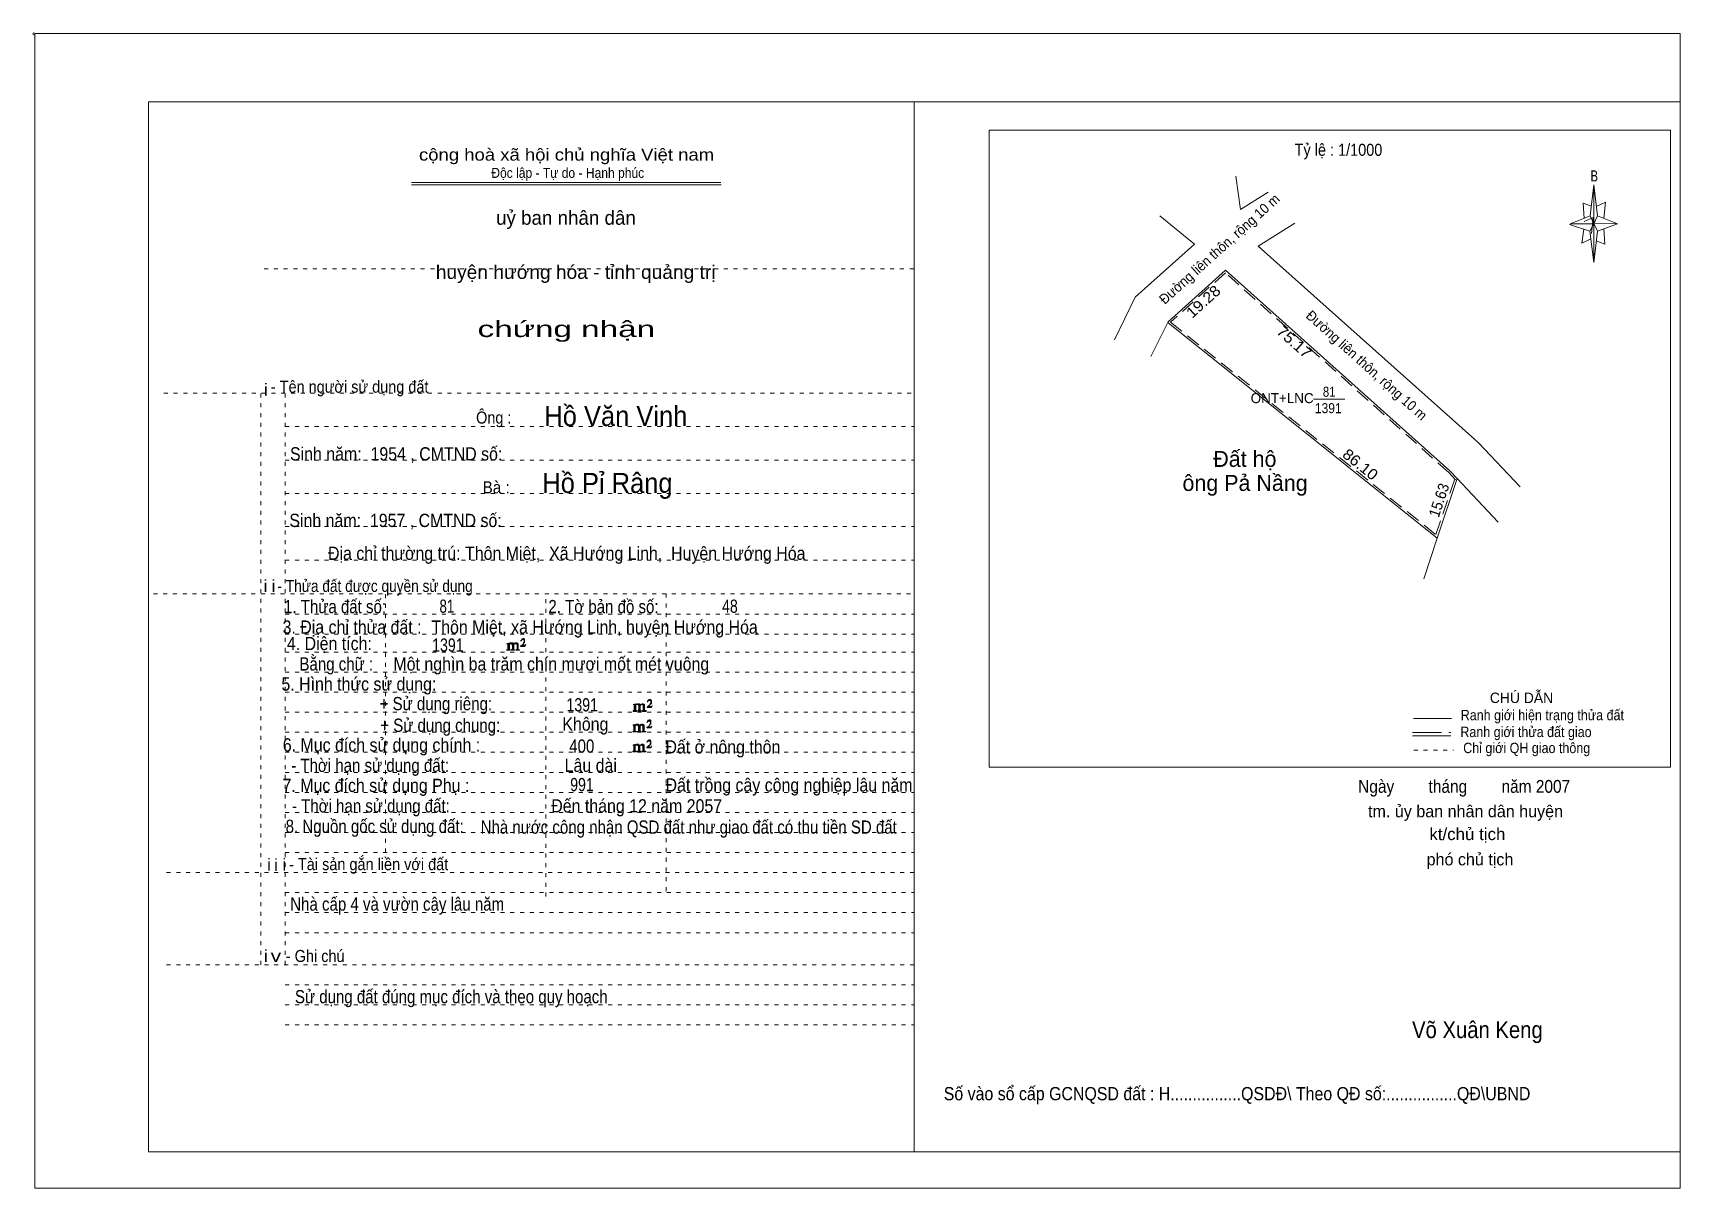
# Model space of a CAD drawing. Header units: centimetres. Extents: x -1.6 to 39.5, y -3.3 to 25.5.
import ezdxf
from ezdxf.enums import TextEntityAlignment as Align

# ---------------------------------------------------------------- set-up
doc = ezdxf.new("R2010")
doc.units = ezdxf.units.CM
doc.header["$LTSCALE"] = 0.12
for name, pattern in [('DOTTED', [1.5, 0.3, -1.2]), ('LONG_DASHED', [7.5, 6, -1.5]), ('MEDIUM_DASHED', [4.5, 3, -1.5])]:
    doc.linetypes.add(name, pattern=pattern)
for name, color, linetype, lineweight in [('1', 7, 'DOTTED', 13), ('10', 7, 'Continuous', 13), ('13', 7, 'Continuous', 13), ('4', 7, 'Continuous', 13), ('5', 7, 'Continuous', 13), ('50', 7, 'Continuous', 13)]:
    doc.layers.add(name, color=color, linetype=linetype, lineweight=lineweight)
doc.layers.add('30', color=7, linetype='Continuous')

msp = doc.modelspace()

# ---------------------------------------------------------------- hatches: boundary and pattern name
at = {"layer": '50'}
for points in [[(10.27, 10.13), (10.27, 10.12), (10.27, 10.11), (10.25, 10.11), (10.24, 10.11), (10.24, 10.1), (10.33, 10.1), (10.33, 10.11), (10.32, 10.11), (10.31, 10.11), (10.31, 10.12), (10.31, 10.13), (10.31, 10.24), (10.31, 10.25), (10.32, 10.26), (10.34, 10.26), (10.35, 10.26), (10.36, 10.26), (10.37, 10.25), (10.39, 10.22), (10.39, 10.13), (10.37, 10.12), (10.37, 10.11), (10.36, 10.11), (10.35, 10.11), (10.35, 10.1), (10.44, 10.1), (10.44, 10.11), (10.43, 10.11), (10.42, 10.11), (10.42, 10.12), (10.42, 10.13), (10.42, 10.24), (10.44, 10.26), (10.45, 10.26), (10.46, 10.26), (10.49, 10.26), (10.49, 10.25), (10.5, 10.24), (10.5, 10.22), (10.5, 10.13), (10.5, 10.12), (10.49, 10.11), (10.49, 10.11), (10.47, 10.11), (10.47, 10.1), (10.56, 10.1), (10.56, 10.11), (10.55, 10.11), (10.54, 10.11), (10.53, 10.12), (10.53, 10.13), (10.53, 10.2), (10.53, 10.25), (10.53, 10.26), (10.52, 10.27), (10.5, 10.28), (10.47, 10.28), (10.46, 10.28), (10.44, 10.27), (10.41, 10.25), (10.41, 10.26), (10.4, 10.28), (10.39, 10.28), (10.37, 10.28), (10.35, 10.28), (10.34, 10.28), (10.32, 10.26), (10.31, 10.26), (10.31, 10.25), (10.31, 10.25), (10.31, 10.26), (10.31, 10.28), (10.24, 10.26), (10.24, 10.26), (10.25, 10.26), (10.27, 10.25), (10.27, 10.24), (10.27, 10.23)], [(10.69, 10.19), (10.72, 10.24), (10.72, 10.24), (10.71, 10.22), (10.69, 10.22), (10.68, 10.22), (10.63, 10.22), (10.66, 10.26), (10.67, 10.27), (10.69, 10.28), (10.69, 10.3), (10.69, 10.32), (10.69, 10.34), (10.69, 10.35), (10.69, 10.37), (10.68, 10.38), (10.67, 10.38), (10.66, 10.39), (10.65, 10.39), (10.63, 10.38), (10.63, 10.38), (10.62, 10.37), (10.61, 10.35), (10.59, 10.33), (10.61, 10.33), (10.61, 10.35), (10.62, 10.35), (10.63, 10.36), (10.65, 10.36), (10.66, 10.36), (10.67, 10.35), (10.68, 10.35), (10.68, 10.32), (10.68, 10.3), (10.66, 10.28), (10.66, 10.26), (10.65, 10.25), (10.59, 10.2), (10.59, 10.19)], [(13.42, 8.61), (13.42, 8.6), (13.42, 8.59), (13.41, 8.59), (13.4, 8.59), (13.4, 8.57), (13.48, 8.57), (13.48, 8.59), (13.47, 8.59), (13.46, 8.59), (13.46, 8.6), (13.46, 8.61), (13.46, 8.72), (13.46, 8.73), (13.47, 8.74), (13.5, 8.74), (13.51, 8.74), (13.52, 8.74), (13.53, 8.73), (13.54, 8.69), (13.54, 8.61), (13.53, 8.6), (13.53, 8.59), (13.52, 8.59), (13.51, 8.59), (13.51, 8.57), (13.6, 8.57), (13.6, 8.59), (13.58, 8.59), (13.57, 8.59), (13.57, 8.6), (13.57, 8.61), (13.57, 8.72), (13.6, 8.74), (13.61, 8.74), (13.62, 8.74), (13.64, 8.74), (13.64, 8.73), (13.65, 8.72), (13.65, 8.69), (13.65, 8.61), (13.65, 8.6), (13.64, 8.59), (13.64, 8.59), (13.63, 8.59), (13.63, 8.57), (13.72, 8.57), (13.72, 8.59), (13.7, 8.59), (13.69, 8.59), (13.68, 8.6), (13.68, 8.61), (13.68, 8.68), (13.68, 8.73), (13.68, 8.74), (13.67, 8.75), (13.65, 8.76), (13.63, 8.76), (13.62, 8.76), (13.6, 8.75), (13.56, 8.73), (13.56, 8.74), (13.55, 8.76), (13.54, 8.76), (13.53, 8.76), (13.51, 8.76), (13.5, 8.76), (13.47, 8.74), (13.46, 8.74), (13.46, 8.73), (13.46, 8.73), (13.46, 8.74), (13.46, 8.76), (13.4, 8.74), (13.4, 8.74), (13.41, 8.74), (13.42, 8.73), (13.42, 8.72), (13.42, 8.71)], [(13.85, 8.67), (13.87, 8.72), (13.87, 8.72), (13.86, 8.69), (13.85, 8.69), (13.84, 8.69), (13.78, 8.69), (13.82, 8.74), (13.83, 8.75), (13.85, 8.76), (13.85, 8.78), (13.85, 8.79), (13.85, 8.82), (13.85, 8.83), (13.85, 8.85), (13.84, 8.86), (13.83, 8.86), (13.82, 8.87), (13.8, 8.87), (13.78, 8.86), (13.78, 8.86), (13.77, 8.85), (13.76, 8.83), (13.75, 8.81), (13.76, 8.81), (13.76, 8.83), (13.77, 8.83), (13.78, 8.84), (13.8, 8.84), (13.82, 8.84), (13.83, 8.83), (13.84, 8.83), (13.84, 8.79), (13.84, 8.78), (13.82, 8.76), (13.82, 8.74), (13.8, 8.73), (13.75, 8.68), (13.75, 8.67)], [(13.41, 8.09), (13.41, 8.08), (13.41, 8.07), (13.4, 8.07), (13.39, 8.07), (13.39, 8.06), (13.48, 8.06), (13.48, 8.07), (13.47, 8.07), (13.45, 8.07), (13.45, 8.08), (13.45, 8.09), (13.45, 8.2), (13.45, 8.21), (13.47, 8.23), (13.49, 8.23), (13.5, 8.23), (13.51, 8.23), (13.52, 8.21), (13.53, 8.18), (13.53, 8.09), (13.52, 8.08), (13.52, 8.07), (13.51, 8.07), (13.5, 8.07), (13.5, 8.06), (13.59, 8.06), (13.59, 8.07), (13.58, 8.07), (13.57, 8.07), (13.57, 8.08), (13.57, 8.09), (13.57, 8.2), (13.59, 8.23), (13.6, 8.23), (13.61, 8.23), (13.63, 8.23), (13.63, 8.21), (13.64, 8.2), (13.64, 8.18), (13.64, 8.09), (13.64, 8.08), (13.63, 8.07), (13.63, 8.07), (13.62, 8.07), (13.62, 8.06), (13.71, 8.06), (13.71, 8.07), (13.7, 8.07), (13.69, 8.07), (13.67, 8.08), (13.67, 8.09), (13.67, 8.17), (13.67, 8.21), (13.67, 8.23), (13.66, 8.24), (13.64, 8.25), (13.62, 8.25), (13.61, 8.25), (13.59, 8.24), (13.55, 8.21), (13.55, 8.23), (13.54, 8.25), (13.53, 8.25), (13.52, 8.25), (13.5, 8.25), (13.49, 8.25), (13.47, 8.23), (13.45, 8.23), (13.45, 8.21), (13.45, 8.21), (13.45, 8.23), (13.45, 8.25), (13.39, 8.23), (13.39, 8.23), (13.4, 8.23), (13.41, 8.21), (13.41, 8.2), (13.41, 8.19)], [(13.84, 8.16), (13.86, 8.2), (13.86, 8.2), (13.85, 8.18), (13.84, 8.18), (13.83, 8.18), (13.77, 8.18), (13.81, 8.23), (13.82, 8.24), (13.84, 8.25), (13.84, 8.27), (13.84, 8.28), (13.84, 8.3), (13.84, 8.31), (13.84, 8.34), (13.83, 8.35), (13.82, 8.35), (13.81, 8.36), (13.8, 8.36), (13.77, 8.35), (13.77, 8.35), (13.76, 8.34), (13.75, 8.31), (13.74, 8.29), (13.75, 8.29), (13.75, 8.31), (13.76, 8.31), (13.77, 8.33), (13.8, 8.33), (13.81, 8.33), (13.82, 8.31), (13.83, 8.31), (13.83, 8.28), (13.83, 8.27), (13.81, 8.25), (13.81, 8.23), (13.8, 8.21), (13.74, 8.17), (13.74, 8.16)], [(13.84, 7.66), (13.86, 7.71), (13.86, 7.71), (13.85, 7.68), (13.84, 7.68), (13.83, 7.68), (13.77, 7.68), (13.81, 7.73), (13.82, 7.74), (13.84, 7.75), (13.84, 7.77), (13.84, 7.78), (13.84, 7.81), (13.84, 7.82), (13.84, 7.84), (13.83, 7.85), (13.82, 7.85), (13.81, 7.86), (13.79, 7.86), (13.77, 7.85), (13.77, 7.85), (13.76, 7.84), (13.75, 7.82), (13.74, 7.8), (13.75, 7.8), (13.75, 7.82), (13.76, 7.82), (13.77, 7.83), (13.79, 7.83), (13.81, 7.83), (13.82, 7.82), (13.83, 7.82), (13.83, 7.78), (13.83, 7.77), (13.81, 7.75), (13.81, 7.73), (13.79, 7.72), (13.74, 7.67), (13.74, 7.66)], [(13.41, 7.6), (13.41, 7.59), (13.41, 7.58), (13.4, 7.58), (13.39, 7.58), (13.39, 7.56), (13.47, 7.56), (13.47, 7.58), (13.46, 7.58), (13.45, 7.58), (13.45, 7.59), (13.45, 7.6), (13.45, 7.71), (13.45, 7.72), (13.46, 7.73), (13.49, 7.73), (13.5, 7.73), (13.51, 7.73), (13.52, 7.72), (13.53, 7.68), (13.53, 7.6), (13.52, 7.59), (13.52, 7.58), (13.51, 7.58), (13.5, 7.58), (13.5, 7.56), (13.59, 7.56), (13.59, 7.58), (13.57, 7.58), (13.56, 7.58), (13.56, 7.59), (13.56, 7.6), (13.56, 7.71), (13.59, 7.73), (13.6, 7.73), (13.61, 7.73), (13.63, 7.73), (13.63, 7.72), (13.64, 7.71), (13.64, 7.68), (13.64, 7.6), (13.64, 7.59), (13.63, 7.58), (13.63, 7.58), (13.62, 7.58), (13.62, 7.56), (13.71, 7.56), (13.71, 7.58), (13.69, 7.58), (13.68, 7.58), (13.67, 7.59), (13.67, 7.6), (13.67, 7.67), (13.67, 7.72), (13.67, 7.73), (13.66, 7.74), (13.64, 7.75), (13.62, 7.75), (13.61, 7.75), (13.59, 7.74), (13.55, 7.72), (13.55, 7.73), (13.54, 7.75), (13.53, 7.75), (13.52, 7.75), (13.5, 7.75), (13.49, 7.75), (13.46, 7.73), (13.45, 7.73), (13.45, 7.72), (13.45, 7.72), (13.45, 7.73), (13.45, 7.75), (13.39, 7.73), (13.39, 7.73), (13.4, 7.73), (13.41, 7.72), (13.41, 7.71), (13.41, 7.7)]]:
    msp.add_hatch(color=256, dxfattribs=at).paths.add_polyline_path(points)

# ---------------------------------------------------------------- linework, layer by layer
at = {"layer": '1', "linetype": 'Continuous'}
for p, q in [((1.31, -2.42), (1.31, 23.78)), ((1.31, 23.78), (39.51, 23.78)), ((20.41, -2.42), (20.41, 23.78)), ((39.51, -2.42), (39.51, 23.78)), ((7.87, 21.76), (15.58, 21.76)), ((7.87, 21.71), (15.59, 21.71)), ((37.26, 20.55), (36.75, 20.72)), ((1.31, -2.42), (39.51, -2.42))]:
    msp.add_line(p, q, dxfattribs=at)
at = {"layer": '1'}
for p, q in [((4.19, 19.61), (20.41, 19.61)), ((1.69, 16.51), (20.41, 16.51)), ((4.11, 2.25), (4.11, 16.51)), ((4.72, 2.25), (4.72, 16.51)), ((4.72, 15.68), (20.41, 15.68)), ((4.72, 14.84), (20.41, 14.84)), ((4.72, 14.01), (20.41, 14.01)), ((4.72, 13.18), (20.41, 13.18)), ((4.72, 12.34), (20.41, 12.34)), ((1.43, 11.5), (20.41, 11.5)), ((7.22, 5.05), (7.22, 11.5)), ((11.22, 3.95), (11.22, 11.5)), ((14.22, 4.09), (14.22, 11.5)), ((4.72, 11), (20.41, 11)), ((4.72, 10.5), (20.41, 10.5)), ((4.72, 10.05), (20.41, 10.05)), ((4.72, 9.55), (20.41, 9.55)), ((4.72, 9.05), (20.41, 9.05)), ((4.72, 8.55), (20.41, 8.55)), ((4.72, 8.05), (20.41, 8.05)), ((4.72, 7.55), (20.41, 7.55)), ((4.72, 7.05), (20.41, 7.05)), ((4.72, 6.55), (20.41, 6.55)), ((4.72, 6.05), (20.41, 6.05)), ((4.72, 5.55), (20.41, 5.55)), ((4.72, 5.05), (20.41, 5.05)), ((1.76, 4.55), (20.41, 4.55)), ((4.72, 4.05), (20.41, 4.05)), ((4.72, 3.55), (20.41, 3.55)), ((4.72, 3.05), (20.41, 3.05)), ((1.76, 2.25), (20.41, 2.25)), ((4.72, 1.75), (20.41, 1.75)), ((4.72, 1.25), (20.41, 1.25)), ((4.72, 0.75), (20.41, 0.75))]:
    msp.add_line(p, q, dxfattribs=at)
at = {"layer": '1', "linetype": 'Continuous'}
msp.add_lwpolyline([(-1.53, -3.32), (39.51, -3.32), (39.51, 25.48), (-1.53, 25.48)], close=True, dxfattribs=at)
msp.add_lwpolyline([(37.27, 20.35), (37.06, 20.25), (37.11, 20.6)], dxfattribs=at)
at = {"layer": '10'}
for p, q in [((29.9, 20.75), (28.99, 20.18)), ((28.99, 20.18), (34.38, 15.36)), ((26.31, 17.42), (26.73, 18.27)), ((34.97, 13.29), (33.95, 14.38)), ((33.12, 11.88), (33.45, 12.89))]:
    msp.add_line(p, q, dxfattribs=at)
at = {"layer": '10', "linetype": 'MEDIUM_DASHED'}
for p, q in [((28.17, 19.51), (26.8, 18.28)), ((26.8, 18.28), (33.42, 12.98)), ((33.42, 12.98), (33.9, 14.4))]:
    msp.add_line(p, q, dxfattribs=at)
at = {"layer": '10'}
for points in [[(29.24, 21.52), (28.55, 21.09), (28.43, 21.92)], [(26.53, 20.93), (27.4, 20.23), (25.92, 18.9), (25.4, 17.84)], [(28.17, 19.58), (26.74, 18.29), (26.73, 18.27)], [(33.95, 14.38), (33.77, 14.57), (28.17, 19.58)], [(26.73, 18.27), (33.45, 12.89), (33.95, 14.38)], [(34.38, 15.36), (34.48, 15.27), (35.52, 14.17)]]:
    msp.add_lwpolyline(points, dxfattribs=at)
at = {"layer": '10', "linetype": 'MEDIUM_DASHED'}
msp.add_lwpolyline([(33.91, 14.35), (33.74, 14.53), (28.17, 19.51)], dxfattribs=at)
at = {"layer": '13'}
msp.add_line((30.37, 16.36), (31.15, 16.36), dxfattribs=at)
at = {"layer": '4'}
for p, q in [((32.86, 8.39), (33.81, 8.39)), ((32.84, 7.96), (33.79, 7.96))]:
    msp.add_line(p, q, dxfattribs=at)
at = {"layer": '4', "linetype": 'LONG_DASHED'}
msp.add_line((32.84, 8.04), (33.79, 8.04), dxfattribs=at)
at = {"layer": '4', "linetype": 'DOTTED'}
msp.add_line((32.87, 7.6), (33.86, 7.6), dxfattribs=at)
at = {"layer": '4'}
msp.add_lwpolyline([(22.28, 23.07), (39.27, 23.07), (39.27, 7.18), (22.28, 7.18)], close=True, dxfattribs=at)
msp.add_circle((-1.55, 25.47), 0.025, dxfattribs=at)
at = {"layer": '5'}
for p, q in [((37.27, 20.93), (37.36, 21.71)), ((37.45, 20.55), (37.36, 19.77)), ((37.45, 20.93), (37.95, 20.73)), ((37.61, 20.61), (37.63, 20.23)), ((37.63, 20.23), (37.42, 20.31))]:
    msp.add_line(p, q, dxfattribs=at)
for points in [[(37.36, 21.71), (37.45, 20.93), (37.36, 20.73)], [(37.36, 20.73), (36.77, 20.73), (37.27, 20.93), (37.45, 20.55), (37.95, 20.73), (37.36, 20.75)], [(37.36, 20.73), (37.36, 19.77), (37.26, 20.55)]]:
    msp.add_lwpolyline(points, close=True, dxfattribs=at)
for points in [[(37.3, 21.17), (37.09, 21.25), (37.12, 20.87)], [(37.43, 21.17), (37.65, 21.27), (37.61, 20.87)], [(37.36, 20.73), (37.27, 20.93), (36.77, 20.73)], [(37.12, 20.79), (37.34, 20.89), (37.3, 20.49)], [(37.36, 20.73), (37.45, 20.55), (37.95, 20.73)]]:
    msp.add_lwpolyline(points, dxfattribs=at)
at = {"layer": '50'}
for points in [[(10.27, 10.13), (10.27, 10.12), (10.27, 10.11), (10.25, 10.11), (10.24, 10.11), (10.24, 10.1), (10.33, 10.1), (10.33, 10.11), (10.32, 10.11), (10.31, 10.11), (10.31, 10.12), (10.31, 10.13), (10.31, 10.24), (10.31, 10.25), (10.32, 10.26), (10.34, 10.26), (10.35, 10.26), (10.36, 10.26), (10.37, 10.25), (10.39, 10.22), (10.39, 10.13), (10.37, 10.12), (10.37, 10.11), (10.36, 10.11), (10.35, 10.11), (10.35, 10.1), (10.44, 10.1), (10.44, 10.11), (10.43, 10.11), (10.42, 10.11), (10.42, 10.12), (10.42, 10.13), (10.42, 10.24), (10.44, 10.26), (10.45, 10.26), (10.46, 10.26), (10.49, 10.26), (10.49, 10.25), (10.5, 10.24), (10.5, 10.22), (10.5, 10.13), (10.5, 10.12), (10.49, 10.11), (10.49, 10.11), (10.47, 10.11), (10.47, 10.1), (10.56, 10.1), (10.56, 10.11), (10.55, 10.11), (10.54, 10.11), (10.53, 10.12), (10.53, 10.13), (10.53, 10.2), (10.53, 10.25), (10.53, 10.26), (10.52, 10.27), (10.5, 10.28), (10.47, 10.28), (10.46, 10.28), (10.44, 10.27), (10.41, 10.25), (10.41, 10.26), (10.4, 10.28), (10.39, 10.28), (10.37, 10.28), (10.35, 10.28), (10.34, 10.28), (10.32, 10.26), (10.31, 10.26), (10.31, 10.25), (10.31, 10.25), (10.31, 10.26), (10.31, 10.28), (10.24, 10.26), (10.24, 10.26), (10.25, 10.26), (10.27, 10.25), (10.27, 10.24), (10.27, 10.23)], [(10.69, 10.19), (10.72, 10.24), (10.72, 10.24), (10.71, 10.22), (10.69, 10.22), (10.68, 10.22), (10.63, 10.22), (10.66, 10.26), (10.67, 10.27), (10.69, 10.28), (10.69, 10.3), (10.69, 10.32), (10.69, 10.34), (10.69, 10.35), (10.69, 10.37), (10.68, 10.38), (10.67, 10.38), (10.66, 10.39), (10.65, 10.39), (10.63, 10.38), (10.63, 10.38), (10.62, 10.37), (10.61, 10.35), (10.59, 10.33), (10.61, 10.33), (10.61, 10.35), (10.62, 10.35), (10.63, 10.36), (10.65, 10.36), (10.66, 10.36), (10.67, 10.35), (10.68, 10.35), (10.68, 10.32), (10.68, 10.3), (10.66, 10.28), (10.66, 10.26), (10.65, 10.25), (10.59, 10.2), (10.59, 10.19)], [(13.42, 8.61), (13.42, 8.6), (13.42, 8.59), (13.41, 8.59), (13.4, 8.59), (13.4, 8.57), (13.48, 8.57), (13.48, 8.59), (13.47, 8.59), (13.46, 8.59), (13.46, 8.6), (13.46, 8.61), (13.46, 8.72), (13.46, 8.73), (13.47, 8.74), (13.5, 8.74), (13.51, 8.74), (13.52, 8.74), (13.53, 8.73), (13.54, 8.69), (13.54, 8.61), (13.53, 8.6), (13.53, 8.59), (13.52, 8.59), (13.51, 8.59), (13.51, 8.57), (13.6, 8.57), (13.6, 8.59), (13.58, 8.59), (13.57, 8.59), (13.57, 8.6), (13.57, 8.61), (13.57, 8.72), (13.6, 8.74), (13.61, 8.74), (13.62, 8.74), (13.64, 8.74), (13.64, 8.73), (13.65, 8.72), (13.65, 8.69), (13.65, 8.61), (13.65, 8.6), (13.64, 8.59), (13.64, 8.59), (13.63, 8.59), (13.63, 8.57), (13.72, 8.57), (13.72, 8.59), (13.7, 8.59), (13.69, 8.59), (13.68, 8.6), (13.68, 8.61), (13.68, 8.68), (13.68, 8.73), (13.68, 8.74), (13.67, 8.75), (13.65, 8.76), (13.63, 8.76), (13.62, 8.76), (13.6, 8.75), (13.56, 8.73), (13.56, 8.74), (13.55, 8.76), (13.54, 8.76), (13.53, 8.76), (13.51, 8.76), (13.5, 8.76), (13.47, 8.74), (13.46, 8.74), (13.46, 8.73), (13.46, 8.73), (13.46, 8.74), (13.46, 8.76), (13.4, 8.74), (13.4, 8.74), (13.41, 8.74), (13.42, 8.73), (13.42, 8.72), (13.42, 8.71)], [(13.85, 8.67), (13.87, 8.72), (13.87, 8.72), (13.86, 8.69), (13.85, 8.69), (13.84, 8.69), (13.78, 8.69), (13.82, 8.74), (13.83, 8.75), (13.85, 8.76), (13.85, 8.78), (13.85, 8.79), (13.85, 8.82), (13.85, 8.83), (13.85, 8.85), (13.84, 8.86), (13.83, 8.86), (13.82, 8.87), (13.8, 8.87), (13.78, 8.86), (13.78, 8.86), (13.77, 8.85), (13.76, 8.83), (13.75, 8.81), (13.76, 8.81), (13.76, 8.83), (13.77, 8.83), (13.78, 8.84), (13.8, 8.84), (13.82, 8.84), (13.83, 8.83), (13.84, 8.83), (13.84, 8.79), (13.84, 8.78), (13.82, 8.76), (13.82, 8.74), (13.8, 8.73), (13.75, 8.68), (13.75, 8.67)], [(13.41, 8.09), (13.41, 8.08), (13.41, 8.07), (13.4, 8.07), (13.39, 8.07), (13.39, 8.06), (13.48, 8.06), (13.48, 8.07), (13.47, 8.07), (13.45, 8.07), (13.45, 8.08), (13.45, 8.09), (13.45, 8.2), (13.45, 8.21), (13.47, 8.23), (13.49, 8.23), (13.5, 8.23), (13.51, 8.23), (13.52, 8.21), (13.53, 8.18), (13.53, 8.09), (13.52, 8.08), (13.52, 8.07), (13.51, 8.07), (13.5, 8.07), (13.5, 8.06), (13.59, 8.06), (13.59, 8.07), (13.58, 8.07), (13.57, 8.07), (13.57, 8.08), (13.57, 8.09), (13.57, 8.2), (13.59, 8.23), (13.6, 8.23), (13.61, 8.23), (13.63, 8.23), (13.63, 8.21), (13.64, 8.2), (13.64, 8.18), (13.64, 8.09), (13.64, 8.08), (13.63, 8.07), (13.63, 8.07), (13.62, 8.07), (13.62, 8.06), (13.71, 8.06), (13.71, 8.07), (13.7, 8.07), (13.69, 8.07), (13.67, 8.08), (13.67, 8.09), (13.67, 8.17), (13.67, 8.21), (13.67, 8.23), (13.66, 8.24), (13.64, 8.25), (13.62, 8.25), (13.61, 8.25), (13.59, 8.24), (13.55, 8.21), (13.55, 8.23), (13.54, 8.25), (13.53, 8.25), (13.52, 8.25), (13.5, 8.25), (13.49, 8.25), (13.47, 8.23), (13.45, 8.23), (13.45, 8.21), (13.45, 8.21), (13.45, 8.23), (13.45, 8.25), (13.39, 8.23), (13.39, 8.23), (13.4, 8.23), (13.41, 8.21), (13.41, 8.2), (13.41, 8.19)], [(13.84, 8.16), (13.86, 8.2), (13.86, 8.2), (13.85, 8.18), (13.84, 8.18), (13.83, 8.18), (13.77, 8.18), (13.81, 8.23), (13.82, 8.24), (13.84, 8.25), (13.84, 8.27), (13.84, 8.28), (13.84, 8.3), (13.84, 8.31), (13.84, 8.34), (13.83, 8.35), (13.82, 8.35), (13.81, 8.36), (13.8, 8.36), (13.77, 8.35), (13.77, 8.35), (13.76, 8.34), (13.75, 8.31), (13.74, 8.29), (13.75, 8.29), (13.75, 8.31), (13.76, 8.31), (13.77, 8.33), (13.8, 8.33), (13.81, 8.33), (13.82, 8.31), (13.83, 8.31), (13.83, 8.28), (13.83, 8.27), (13.81, 8.25), (13.81, 8.23), (13.8, 8.21), (13.74, 8.17), (13.74, 8.16)], [(13.84, 7.66), (13.86, 7.71), (13.86, 7.71), (13.85, 7.68), (13.84, 7.68), (13.83, 7.68), (13.77, 7.68), (13.81, 7.73), (13.82, 7.74), (13.84, 7.75), (13.84, 7.77), (13.84, 7.78), (13.84, 7.81), (13.84, 7.82), (13.84, 7.84), (13.83, 7.85), (13.82, 7.85), (13.81, 7.86), (13.79, 7.86), (13.77, 7.85), (13.77, 7.85), (13.76, 7.84), (13.75, 7.82), (13.74, 7.8), (13.75, 7.8), (13.75, 7.82), (13.76, 7.82), (13.77, 7.83), (13.79, 7.83), (13.81, 7.83), (13.82, 7.82), (13.83, 7.82), (13.83, 7.78), (13.83, 7.77), (13.81, 7.75), (13.81, 7.73), (13.79, 7.72), (13.74, 7.67), (13.74, 7.66)], [(13.41, 7.6), (13.41, 7.59), (13.41, 7.58), (13.4, 7.58), (13.39, 7.58), (13.39, 7.56), (13.47, 7.56), (13.47, 7.58), (13.46, 7.58), (13.45, 7.58), (13.45, 7.59), (13.45, 7.6), (13.45, 7.71), (13.45, 7.72), (13.46, 7.73), (13.49, 7.73), (13.5, 7.73), (13.51, 7.73), (13.52, 7.72), (13.53, 7.68), (13.53, 7.6), (13.52, 7.59), (13.52, 7.58), (13.51, 7.58), (13.5, 7.58), (13.5, 7.56), (13.59, 7.56), (13.59, 7.58), (13.57, 7.58), (13.56, 7.58), (13.56, 7.59), (13.56, 7.6), (13.56, 7.71), (13.59, 7.73), (13.6, 7.73), (13.61, 7.73), (13.63, 7.73), (13.63, 7.72), (13.64, 7.71), (13.64, 7.68), (13.64, 7.6), (13.64, 7.59), (13.63, 7.58), (13.63, 7.58), (13.62, 7.58), (13.62, 7.56), (13.71, 7.56), (13.71, 7.58), (13.69, 7.58), (13.68, 7.58), (13.67, 7.59), (13.67, 7.6), (13.67, 7.67), (13.67, 7.72), (13.67, 7.73), (13.66, 7.74), (13.64, 7.75), (13.62, 7.75), (13.61, 7.75), (13.59, 7.74), (13.55, 7.72), (13.55, 7.73), (13.54, 7.75), (13.53, 7.75), (13.52, 7.75), (13.5, 7.75), (13.49, 7.75), (13.46, 7.73), (13.45, 7.73), (13.45, 7.72), (13.45, 7.72), (13.45, 7.73), (13.45, 7.75), (13.39, 7.73), (13.39, 7.73), (13.4, 7.73), (13.41, 7.72), (13.41, 7.71), (13.41, 7.7)]]:
    msp.add_lwpolyline(points, close=True, dxfattribs=at)

# ---------------------------------------------------------------- texts
at = {"layer": '1'}
for s, height, width, p in [('cộng hoà xã hội chủ nghĩa Việt nam', 0.3, 1.15, (11.735, 22.31)), ('Độc lập - Tự do - Hạnh phúc', 0.25, 0.9, (11.765, 21.88)), ('chứng nhận', 0.4, 1.55, (11.73, 17.91)), ('- Tên người sử dụng đất', 0.3, 0.9, (6.325, 16.52)), ('- Thửa đất được quyền sử dụng', 0.3, 0.85, (6.96, 11.55)), ('- Tài sản gắn liền với đất ', 0.3, 0.9, (6.85, 4.61)), ('v', 0.3, 1.3, (4.485, 2.32)), ('- Ghi chú', 0.3, 0.9, (5.465, 2.32))]:
    msp.add_text(s, height=height, dxfattribs=dict(at, width=width)).set_placement(p, align=Align.CENTER)
for s, height, p in [('uỷ ban nhân dân', 0.35, (11.72, 20.71)), ('i', 0.3, (4.235, 16.45)), ('i', 0.3, (4.225, 11.55)), ('i', 0.3, (4.425, 11.55)), ('i', 0.3, (4.315, 4.6)), ('i', 0.3, (4.485, 4.59)), ('i', 0.3, (4.695, 4.6)), ('i', 0.3, (4.235, 2.32))]:
    msp.add_text(s, height=height, dxfattribs=at).set_placement(p, align=Align.CENTER)
at = {"layer": '10'}
for s, height, width, p in [('Tỷ lệ : 1/1000', 0.3, 0.9, (30.99, 22.43)), ('Hồ Văn Vinh', 0.5, 0.95, (12.965, 15.69)), ('Hồ Pỉ Râng', 0.5, 0.95, (12.755, 14.02)), ('Võ Xuân Keng', 0.42, 0.9, (34.455, 0.42))]:
    msp.add_text(s, height=height, dxfattribs=dict(at, width=width)).set_placement(p, align=Align.CENTER)
at = {"layer": '10', "width": 0.95}
for s, height, rotation, p in [('Đường liên thôn, rộng 10 m ', 0.25, 42.054, (28.136, 20.044)), ('Đường liên thôn, rộng 10 m ', 0.25, 318.183, (31.642, 17.082)), ('15.63', 0.27, 71.658, (33.625, 13.797))]:
    msp.add_text(s, height=height, rotation=rotation, dxfattribs=at).set_placement(p, align=Align.CENTER)
at = {"layer": '10'}
msp.add_text('ONT+LNC', height=0.25, dxfattribs=at).set_placement((30.37, 16.26), align=Align.RIGHT)
for s, width, p in [('81', 0.85, (30.6, 16.42)), ('1391', 0.9, (30.4, 16.01))]:
    msp.add_text(s, height=0.25, dxfattribs=dict(at, width=width)).set_placement(p)
for s, p in [('Đất hộ', (28.655, 14.67)), ('ông Pả Nầng', (28.66, 14.07))]:
    msp.add_text(s, height=0.4, dxfattribs=at).set_placement(p, align=Align.CENTER)
at = {"layer": '30', "width": 1.1}
for s, height, rotation, p in [('19.28', 0.2699, 42.162, (27.709, 18.694)), ('75.17', 0.27, 318.16, (29.795, 17.685)), ('86.10', 0.27, 321.328, (31.451, 14.627))]:
    msp.add_text(s, height=height, rotation=rotation, dxfattribs=at).set_placement(p, align=Align.CENTER)
at = {"layer": '4'}
msp.add_text('CHÚ DẪN', height=0.2591, dxfattribs=at).set_placement((35.555, 8.78), align=Align.CENTER)
at = {"layer": '4', "width": 0.9}
for s, p in [('Ranh giới hiện trạng thửa đất', (36.075, 8.35)), ('Ranh giới thửa đất giao ', (35.71, 7.93)), ('Chỉ giới QH giao thông', (35.685, 7.53))]:
    msp.add_text(s, height=0.2591, dxfattribs=at).set_placement(p, align=Align.CENTER)
at = {"layer": '5', "width": 0.75}
msp.add_text('B', height=0.276, dxfattribs=at).set_placement((37.37, 21.79), align=Align.CENTER)
at = {"layer": '50'}
for s, height, width, p in [('  huyện hướng hóa - tỉnh quảng trị', 0.34, 1.05, (11.83, 19.36)), ('Ông :', 0.3, 0.9, (9.92, 15.75)), ('Sinh năm:  1954 , CMTND số: ', 0.33, 0.9, (7.54, 14.83)), ('Bà :', 0.3, 0.95, (9.98, 14.01)), ('Sinh năm:  1957 , CMTND số:', 0.33, 0.9, (7.47, 13.17)), ('Địa chỉ thường trú: Thôn Miệt,  Xã Hướng Linh,  Huyện Hướng Hóa', 0.33, 0.9, (11.74, 12.35)), ('1. Thửa đất số:  ', 0.33, 0.85, (6.065, 11.02)), ('81', 0.33, 0.75, (8.75, 11.03)), ('2. Tờ bản đồ số:  ', 0.33, 0.85, (12.76, 11.02)), ('48', 0.33, 0.8, (15.81, 11.03)), ('3. Địa chỉ thửa đất : ', 0.33, 0.9, (6.44, 10.51)), ('Thôn Miệt, xã Hướng Linh, huyện Hướng Hóa', 0.33, 0.9, (12.435, 10.51)), ('4. Diện tích: ', 0.33, 0.9, (5.875, 10.1)), ('1391', 0.33, 0.8, (8.775, 10.06)), ('Bằng chữ :', 0.33, 0.85, (5.99, 9.59)), ('Một nghìn ba trăm chín mươi mốt mét vuông', 0.33, 0.9, (11.355, 9.59)), ('5. Hình thức sử dụng:', 0.33, 0.9, (6.555, 9.09)), ('+ Sử dụng riêng:', 0.33, 0.85, (8.475, 8.6)), ('1391', 0.33, 0.8, (12.125, 8.57)), ('+ Sử dụng chung:', 0.33, 0.85, (8.585, 8.06)), ('Không', 0.33, 0.9, (12.205, 8.09)), ('6. Mục đích sử dụng chính :', 0.33, 0.9, (7.12, 7.57)), ('400', 0.33, 0.85, (12.115, 7.54)), ('Đất ở nông thôn', 0.33, 0.9, (15.635, 7.52)), ('- Thời hạn sử dụng đất:', 0.33, 0.85, (6.835, 7.06)), ('Lâu dài', 0.33, 0.9, (12.34, 7.06)), ('7. Mục đích sử dụng Phụ :', 0.33, 0.9, (6.98, 6.56)), ('991', 0.33, 0.8, (12.12, 6.58)), ('Đất trồng cây công nghiệp lâu năm', 0.33, 0.9, (17.285, 6.57)), ('Ngày        tháng        năm 2007', 0.32, 0.9, (34.125, 6.54)), ('- Thời hạn sử dụng đất:', 0.33, 0.85, (6.855, 6.05)), ('Đến tháng 12 năm 2057', 0.33, 0.9, (13.485, 6.05)), ('8. Nguồn gốc sử dụng đất:', 0.33, 0.85, (6.95, 5.54)), ('Nhà nước công nhận QSD đất như giao đất có thu tiền SD đất ', 0.33, 0.85, (14.835, 5.52)), ('kt/chủ tịch', 0.3, 1.05, (34.205, 5.36)), ('Nhà cấp 4 và vườn cây lâu năm', 0.33, 0.85, (7.51, 3.6)), ('Sử dụng đất đúng mục đích và theo quy hoạch', 0.33, 0.85, (8.86, 1.29)), ('Số vào sổ cấp GCNQSD đất : H................QSDĐ\\ Theo QĐ số:................QĐ\\UBND', 0.33, 0.9, (28.46, -1.13))]:
    msp.add_text(s, height=height, dxfattribs=dict(at, width=width)).set_placement(p, align=Align.CENTER)
for s, p in [('tm. ủy ban nhân dân huyện ', (34.215, 5.93)), ('phó chủ tịch', (34.27, 4.73))]:
    msp.add_text(s, height=0.3, dxfattribs=at).set_placement(p, align=Align.CENTER)

doc.saveas('drawing.dxf')
